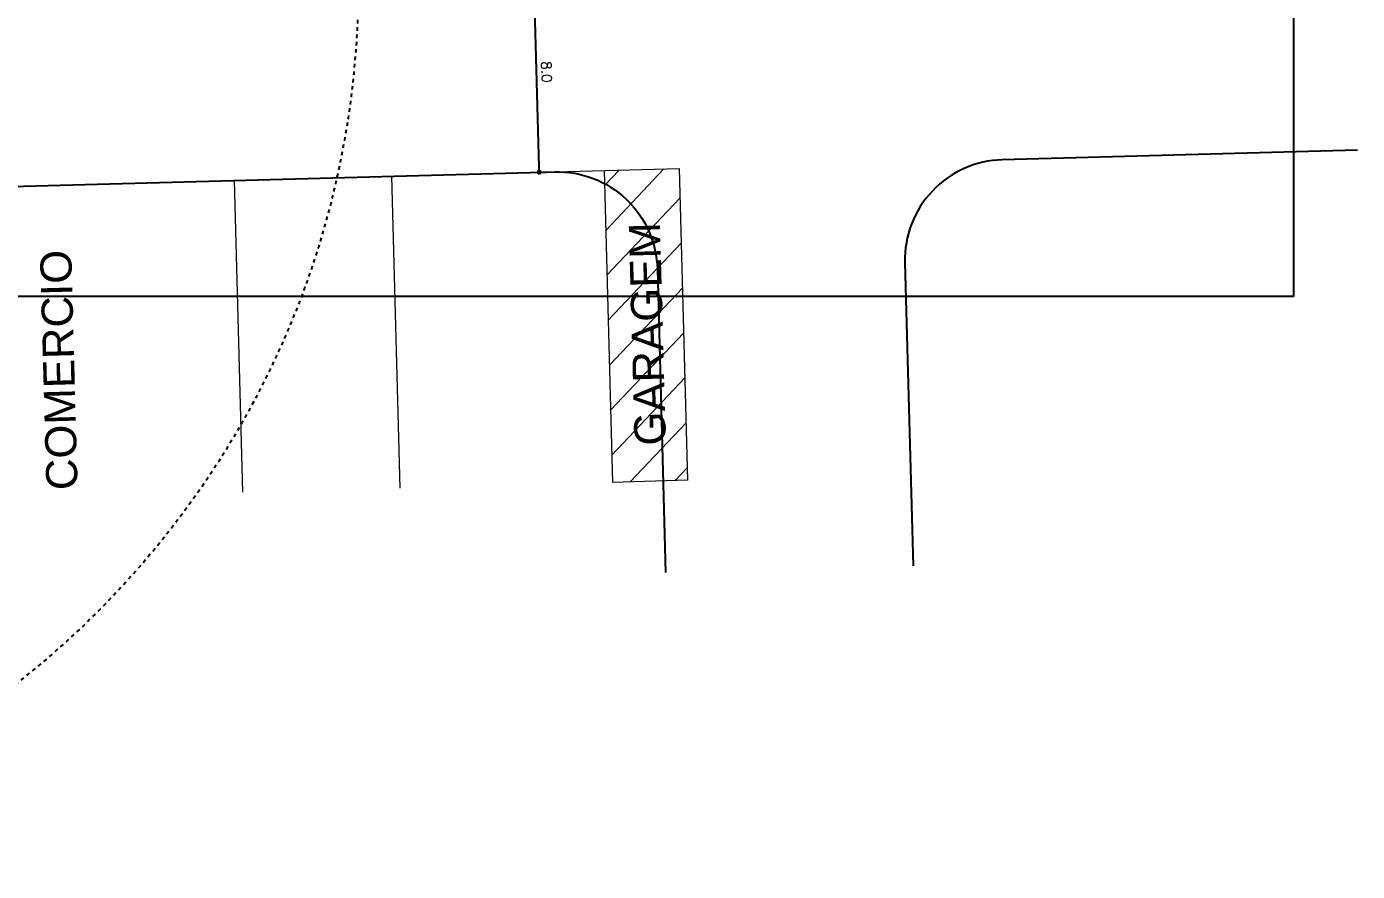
# Model space of a CAD drawing. Extents: x 387222 to 388513, y 9633222 to 9634061.
# Drawn here: x 387808.3 to 387861.5, y 9633291.8 to 9633325.6 of the extents above; entities that cross this region are included whole.
import ezdxf

# ---------------------------------------------------------------- set-up
doc = ezdxf.new("R2010")
doc.units = 0
doc.header["$LTSCALE"] = 0.04921259842519685
doc.header["$PDSIZE"] = -2.5
doc.linetypes.add('ACAD_PROJEÇÃO', pattern=[0.2, 0.1, -0.1])
doc.layers.get('Defpoints').update_dxf_attribs({"color": 8})
for name, color, linetype in [('AI-Cotas', 12, 'Continuous'), ('Camada 1', 7, 'Continuous'), ('MEIO-FIO', 3, 'Continuous'), ('PROJEÇÃO', 8, 'ACAD_PROJEÇÃO')]:
    doc.layers.add(name, color=color, linetype=linetype)
doc.layers.add('Layout', color=8, linetype='Continuous', lineweight=13)
doc.styles.add('RS200', font='romans.shx', dxfattribs={"height": 0.4})
doc.styles.add('T7', font='arial.ttf')
doc.dimstyles.new('Cota 200', dxfattribs={"dimscale": 0.2, "dimtxt": 0.4, "dimasz": 1, "dimexe": 1.25, "dimexo": 0.625, "dimgap": 1, "dimtad": 1, "dimzin": 4, "dimdsep": 46, "dimtxsty": 'RS200', "dimblk": 'DOT', "dimcen": 0.1, "dimclrt": 2, "dimadec": 0, "dimazin": 0, "dimtfac": 1, "dimtix": 1, "dimtmove": 0, "dimatfit": 3, "dimldrblk": 'DOT', "dimfxl": 1, "dimarcsym": 0})

# ---------------------------------------------------------------- blocks, each defined once
blk = doc.blocks.new('A$C21EC3EFD')
at = {"layer": 'Layout'}
h = blk.add_hatch(dxfattribs=at)
h.set_pattern_fill('LINE', color=256, scale=0.4, angle=45, style=0)
h.set_pattern_definition([(45, (51.49700812640367, 57.11181779764593), (-0.8980256121069153, 0.8980256121069154), [])])
h.paths.add_polyline_path([(90.00000022712629, 12.4628759752959), (87.00000022712629, 12.4628759752959), (87.00000022712629, 7.264316082000732e-08), (90.00000022712629, 7.264316082000732e-08)])
for p, q in [((2.271262928843498e-07, 12.4628759752959), (90.00000022712629, 12.4628759752959)), ((72.20000022713793, 12.4628759752959), (72.20000022713793, 7.264316082000732e-08)), ((78.50000022712629, 12.4628759752959), (78.50000022712629, 7.264316082000732e-08)), ((87.00000022712629, 12.4628759752959), (87.00000022712629, 7.264316082000732e-08)), ((90.00000022712629, 12.4628759752959), (90.00000022712629, 7.264316082000732e-08)), ((90.00000022712629, 7.264316082000732e-08), (87.00000022712629, 7.264316082000732e-08))]:
    blk.add_line(p, q, dxfattribs=at)
at = {"layer": 'Layout', "char_height": 1.25, "width": 15.72225240717143, "attachment_point": 1, "rotation": 90, "style": 'T7'}
for s, insert in [('GARAGEM', (87.92481494985987, 1.425739606842399)), ('COMERCIO', (64.36796196026262, 0.2793438620865345))]:
    blk.add_mtext(s, dxfattribs=dict(at, insert=insert))
blk = doc.blocks.new('_Dot')
at = {"color": 0, "linetype": 'ByBlock', "lineweight": -2}
blk.add_line((-0.5, 0), (-1, 0), dxfattribs=at)
at = {"color": 0, "linetype": 'ByBlock', "const_width": 0.5}
blk.add_lwpolyline([(-0.25, 0, 1), (0.25, 0, 1)], format="xyb", close=True, dxfattribs=at)
blk = doc.blocks.new('*D74')
at = {"layer": 'AI-Cotas', "color": 0, "lineweight": -2, "transparency": 16777216}
for p, q in [((387828.7878468646, 9633319.934255145), (387828.5833707334, 9633327.531503892)), ((387828.7029445327, 9633327.734794587), (387828.8278992829, 9633327.73815768)), ((387828.9181825655, 9633319.73769064), (387829.0431373157, 9633319.741053734))]:
    blk.add_line(p, q, dxfattribs=at)
at = {"layer": 'Defpoints', "color": 0, "transparency": 16777216}
for p in [(387828.5779897826, 9633327.731431492), (387828.5779897826, 9633327.731431492), (387828.7932278154, 9633319.734327545)]:
    blk.add_point(p, dxfattribs=at)
at = {"layer": 'AI-Cotas', "color": 0, "lineweight": -2, "transparency": 16777216, "xscale": 0.2, "yscale": 0.2, "zscale": 0.2}
for p, rotation in [((387828.5779897826, 9633327.731431492), 91.54171490880434), ((387828.7932278154, 9633319.734327545), 271.5417149088043)]:
    blk.add_blockref('_Dot', p, dxfattribs=dict(at, rotation=rotation))
at = {"layer": 'AI-Cotas', "color": 2, "transparency": 16777216, "insert": (387829.0854639993, 9633323.743641421), "char_height": 0.4, "attachment_point": 5, "rotation": 271.54171490880435, "style": 'RS200'}
blk.add_mtext('8.0', dxfattribs=at)

msp = doc.modelspace()

# ---------------------------------------------------------------- linework, layer by layer
msp.add_lwpolyline([(387858.9517112991, 9633314.76413763), (387734.9517112991, 9633314.76413763), (387734.9517112991, 9633378.76413763), (387858.9517112991, 9633378.76413763)], close=True)
at = {"layer": 'MEIO-FIO'}
for points in [[(387861.5006722277, 9633320.614631996), (387847.3054866093, 9633320.232575698, 0.4142135623448489), (387843.4145536239, 9633316.126404671), (387843.7406208878, 9633304.011474552)], [(387744.8764225347, 9633301.35059427), (387744.4427362485, 9633317.464076394), (387829.4119663819, 9633319.75098058, -0.414213562379793), (387833.5181374087, 9633315.860047596), (387833.8442046726, 9633303.745117476)]]:
    msp.add_lwpolyline(points, format="xyb", dxfattribs=at)
at = {"layer": 'PROJEÇÃO', "ltscale": 30}
msp.add_circle((387786.0625413963, 9633327.30364475), 35.5, dxfattribs=at)

# ---------------------------------------------------------------- block references
at = {"layer": 'Camada 1', "rotation": 1.541714960519049}
msp.add_blockref('A$C21EC3EFD', (387744.7557439574, 9633305.005111683), dxfattribs=at)

# ---------------------------------------------------------------- dimensions: what is measured, and where the dimension line sits
at = {"layer": 'AI-Cotas'}
dim = msp.add_aligned_dim(p1=(387828.7932278154, 9633319.734327545), p2=(387828.5779897826, 9633327.73143149), distance=-5.011402446893365e-11, dimstyle='Cota 200', override={"dimdec": 1}, dxfattribs=at)
dim.commit()
dim.dimension.update_dxf_attribs({"geometry": '*D74', "text_midpoint": (387829.0854639993, 9633323.743641421)})

doc.saveas('drawing.dxf')
